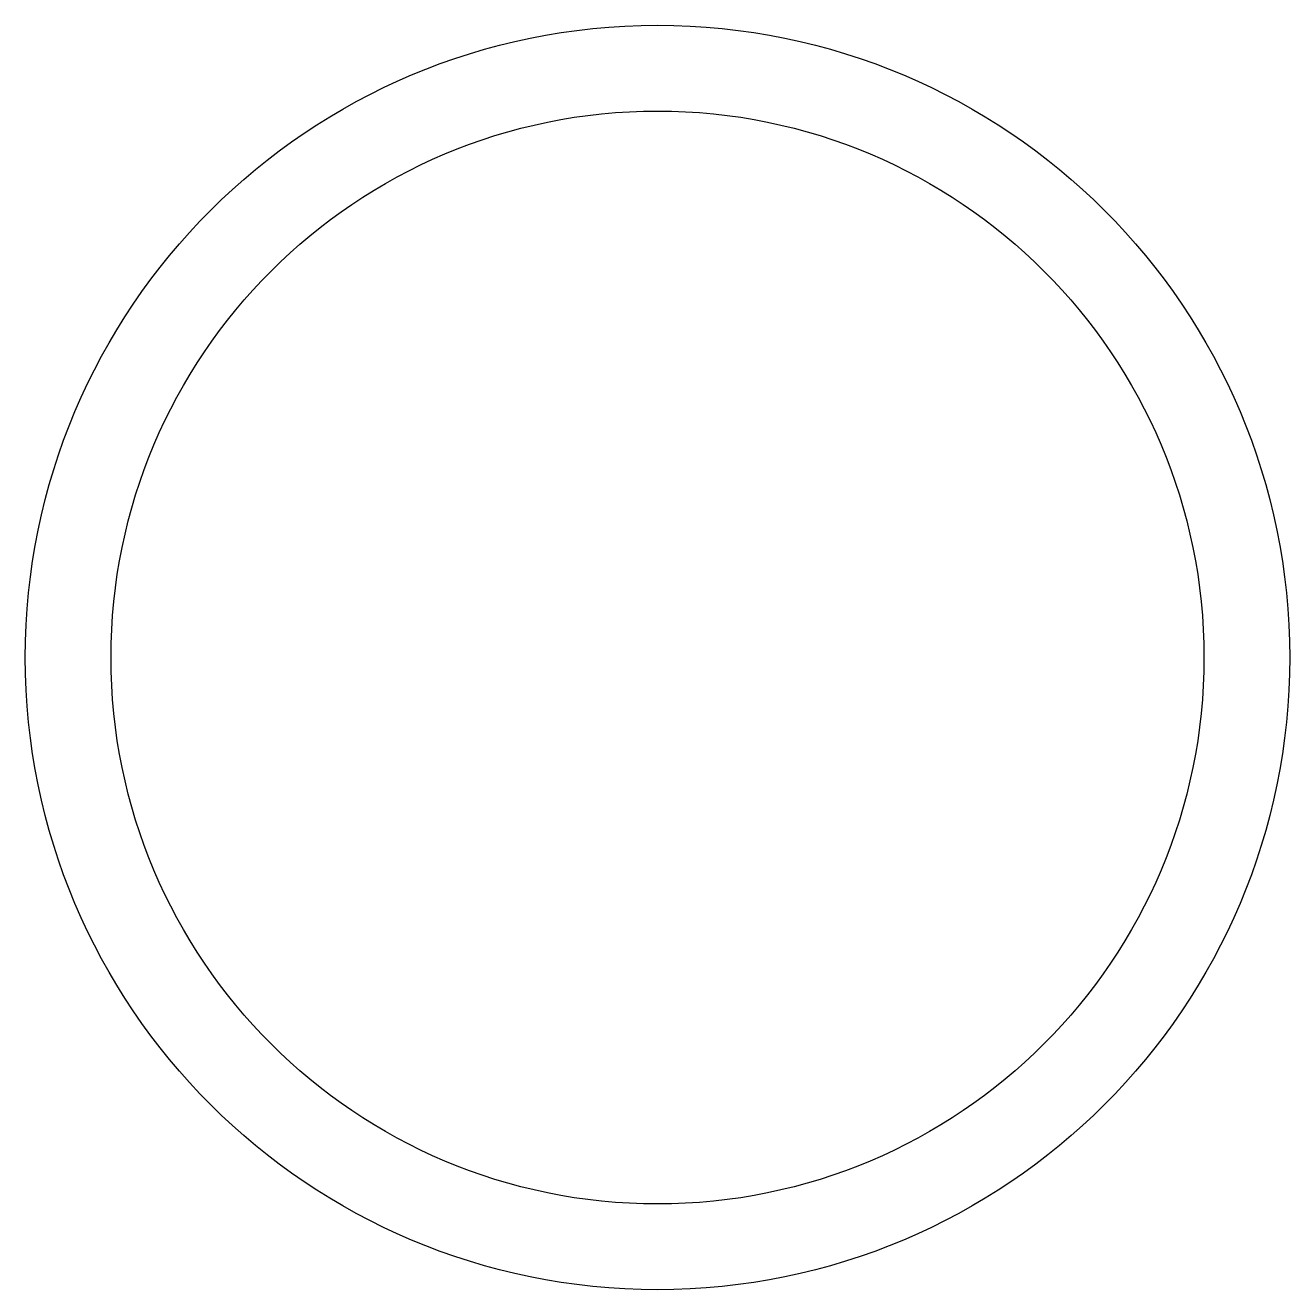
# Model space of a CAD drawing. Header units: millimetres. Extents: x 87.05 to 92.95, y 87.05 to 92.95.
import ezdxf

# ---------------------------------------------------------------- set-up
doc = ezdxf.new("R2010")
doc.units = ezdxf.units.MM

msp = doc.modelspace()

# ---------------------------------------------------------------- linework, layer by layer
for radius in [2.95, 2.55]:
    msp.add_circle((90, 90), radius)

doc.saveas('drawing.dxf')
